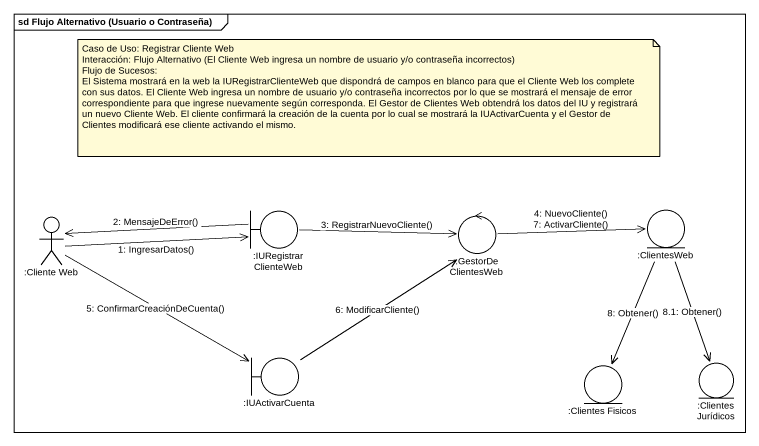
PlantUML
@startuml
mainframe sd Flujo Alternativo (Usuario o Contraseña)
actor ":Cliente Web" as Cliente_Web
boundary ":IURegistrarClienteWeb" as IURegistrarClienteWeb
control ":GestorDeClientesWeb" as GestorDeClientesWeb
entity ":ClientesWeb" as ClientesWeb
boundary ":IUActivarCuenta" as IUActivarCuenta
entity ":Clientes Fisicos" as Clientes_Fisicos
entity ":Clientes Jurídicos" as Clientes_Jurídicos
Cliente_Web -right-> IURegistrarClienteWeb : 1: IngresarDatos()
IURegistrarClienteWeb -left-> Cliente_Web : 2: MensajeDeError()
IURegistrarClienteWeb -right-> GestorDeClientesWeb : 3: RegistrarNuevoCliente()
GestorDeClientesWeb -right-> ClientesWeb : 4: NuevoCliente()\n7: ActivarCliente()
Cliente_Web --> IUActivarCuenta : 5: ConfirmarCreaciónDeCuenta()
IUActivarCuenta -up-> GestorDeClientesWeb : 6: ModificarCliente()
ClientesWeb --> Clientes_Fisicos : 8: Obtener()
ClientesWeb --> Clientes_Jurídicos : 8.1: Obtener()
note as N1
  Caso de Uso: Registrar Cliente Web
  Interacción: Flujo Alternativo (El Cliente Web ingresa un nombre de usuario y/o contraseña incorrectos)
  Flujo de Sucesos:
  El Sistema mostrará en la web la IURegistrarClienteWeb que dispondrá de campos en blanco para que el Cliente Web los complete con sus datos. El Cliente Web ingresa un nombre de usuario y/o contraseña incorrectos por lo que se mostrará el mensaje de error correspondiente para que ingrese nuevamente según corresponda. El Gestor de Clientes Web obtendrá los datos del IU y registrará un nuevo Cliente Web. El cliente confirmará la creación de la cuenta por lo cual se mostrará la IUActivarCuenta y el Gestor de Clientes modificará ese cliente activando el mismo.
end note
@enduml
